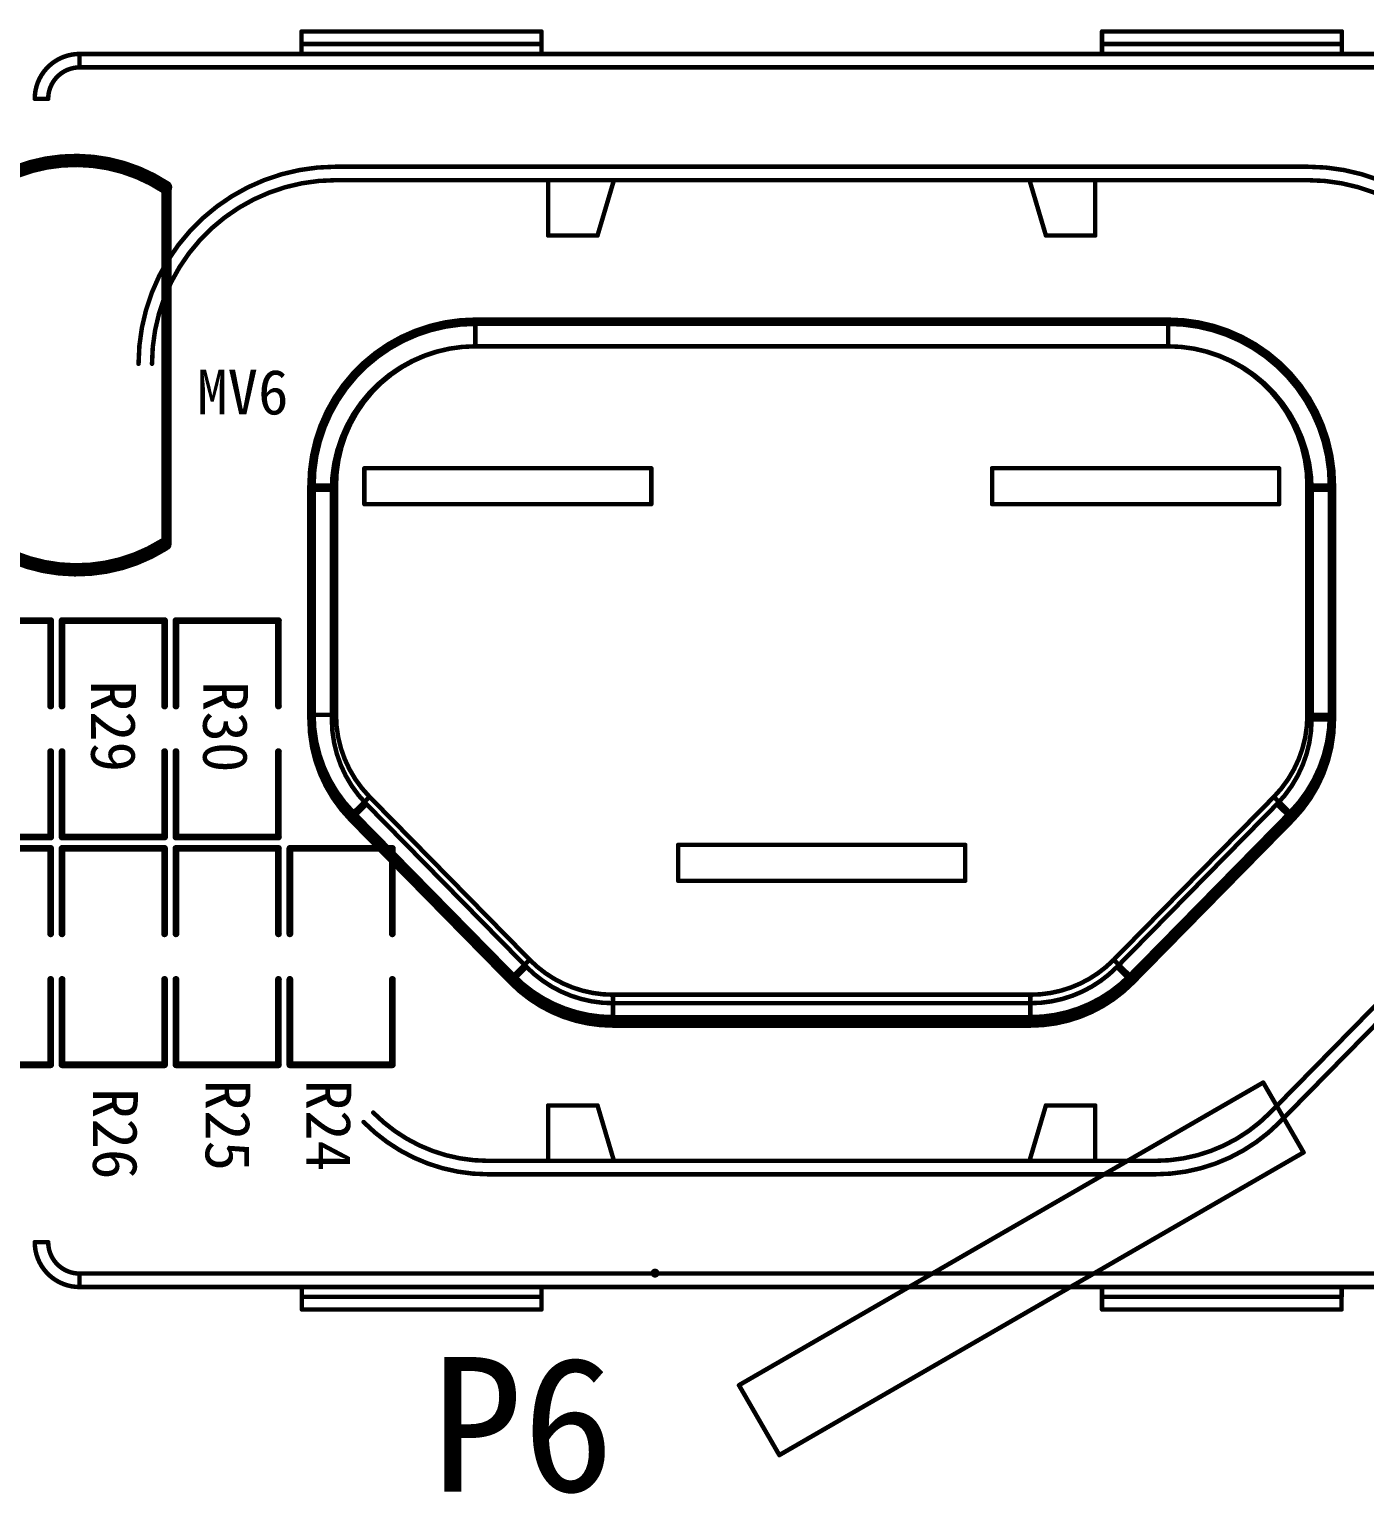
# Model space of a CAD drawing. Extents: x 780 to 1278, y 406 to 602.
# Drawn here: x 927.52 to 957.3, y 532.28 to 564.94 of the extents above; entities that cross this region are included whole.
import ezdxf

# ---------------------------------------------------------------- set-up
doc = ezdxf.new("R2010")
doc.units = 0
doc.header["$MEASUREMENT"] = 0
doc.layers.get('0').update_dxf_attribs({"linetype": 'CONTINUOUS'})
for name, color, linetype in [('BOTTOMOVERLAY', 7, 'CONTINUOUS'), ('KEEPOUTLAYER', 6, 'CONTINUOUS'), ('TOPOVERLAY', 7, 'CONTINUOUS')]:
    doc.layers.add(name, color=color, linetype=linetype)
doc.styles.get("Standard").update_dxf_attribs({"font": ''})
doc.styles.get('Standard').set_extended_font_data('SimSun')

# ---------------------------------------------------------------- blocks, each defined once
blk = doc.blocks.new('MV_95')
at = {"layer": 'TOPOVERLAY', "const_width": 0.3}
for points in [[(-4.009, -1.964, -0.29277), (-3.966, 1.981)], [(4.009, 1.938, -0.29277), (3.966, -2.007)]]:
    blk.add_lwpolyline(points, format="xyb", dxfattribs=at)
at = {"layer": 'TOPOVERLAY'}
for points, const_width in [([(-4.041, 1.981, 1), (-3.891, 1.981, 1)], 0.15), ([(-4.023, 2, 1), (-3.908, 2, 1)], 0.115), ([(3.934, 1.938, 1), (4.084, 1.938, 1)], 0.15), ([(3.952, 2, 1), (4.067, 2, 1)], 0.115), ([(-4.084, -1.964, 1), (-3.934, -1.964, 1)], 0.15), ([(-4.067, -2, 1), (-3.952, -2, 1)], 0.115), ([(3.891, -2.007, 1), (4.041, -2.007, 1)], 0.15), ([(3.908, -2, 1), (4.023, -2, 1)], 0.115)]:
    blk.add_lwpolyline(points, format="xyb", close=True, dxfattribs=dict(at, const_width=const_width))
at = {"layer": 'TOPOVERLAY', "const_width": 0.23}
for points in [[(4.009, 2), (-3.966, 2)], [(3.966, -2), (-4.009, -2)]]:
    blk.add_lwpolyline(points, dxfattribs=at)
blk = doc.blocks.new('0805_121')
at = {"layer": 'TOPOVERLAY', "const_width": 0.15}
for points in [[(-2.413, 1.143), (-2.413, -1.143)], [(-2.413, 1.143), (-0.508, 1.143)], [(0.508, 1.143), (2.413, 1.143)], [(2.413, 1.143), (2.413, -1.143)], [(-2.413, -1.143), (-0.508, -1.143)], [(0.508, -1.143), (2.413, -1.143)]]:
    blk.add_lwpolyline(points, dxfattribs=at)
at = {"layer": 'TOPOVERLAY', "const_width": 0.075}
for points in [[(-2.451, 1.143, 1), (-2.375, 1.143, 1)], [(-2.451, 1.143, 1), (-2.375, 1.143, 1)], [(-0.546, 1.143, 1), (-0.47, 1.143, 1)], [(0.47, 1.143, 1), (0.546, 1.143, 1)], [(2.375, 1.143, 1), (2.451, 1.143, 1)], [(2.375, 1.143, 1), (2.451, 1.143, 1)], [(-2.451, -1.143, 1), (-2.375, -1.143, 1)], [(-2.451, -1.143, 1), (-2.375, -1.143, 1)], [(-0.546, -1.143, 1), (-0.47, -1.143, 1)], [(0.47, -1.143, 1), (0.546, -1.143, 1)], [(2.375, -1.143, 1), (2.451, -1.143, 1)], [(2.375, -1.143, 1), (2.451, -1.143, 1)]]:
    blk.add_lwpolyline(points, format="xyb", close=True, dxfattribs=at)
blk = doc.blocks.new('0805_122')
at = {"layer": 'TOPOVERLAY', "const_width": 0.15}
for points in [[(-2.413, -1.143), (-2.413, 1.143)], [(-0.508, 1.143), (-2.413, 1.143)], [(2.413, 1.143), (0.508, 1.143)], [(2.413, -1.143), (2.413, 1.143)], [(-0.508, -1.143), (-2.413, -1.143)], [(2.413, -1.143), (0.508, -1.143)]]:
    blk.add_lwpolyline(points, dxfattribs=at)
at = {"layer": 'TOPOVERLAY', "const_width": 0.075}
for points in [[(-2.451, 1.143, 1), (-2.375, 1.143, 1)], [(-2.451, 1.143, 1), (-2.375, 1.143, 1)], [(-0.546, 1.143, 1), (-0.47, 1.143, 1)], [(0.47, 1.143, 1), (0.546, 1.143, 1)], [(2.375, 1.143, 1), (2.451, 1.143, 1)], [(2.375, 1.143, 1), (2.451, 1.143, 1)], [(-2.451, -1.143, 1), (-2.375, -1.143, 1)], [(-2.451, -1.143, 1), (-2.375, -1.143, 1)], [(-0.546, -1.143, 1), (-0.47, -1.143, 1)], [(0.47, -1.143, 1), (0.546, -1.143, 1)], [(2.375, -1.143, 1), (2.451, -1.143, 1)], [(2.375, -1.143, 1), (2.451, -1.143, 1)]]:
    blk.add_lwpolyline(points, format="xyb", close=True, dxfattribs=at)
blk = doc.blocks.new('0805_123')
at = {"layer": 'TOPOVERLAY', "const_width": 0.15}
for points in [[(-2.413, -1.143), (-2.413, 1.143)], [(-0.508, 1.143), (-2.413, 1.143)], [(2.413, 1.143), (0.508, 1.143)], [(2.413, -1.143), (2.413, 1.143)], [(-0.508, -1.143), (-2.413, -1.143)], [(2.413, -1.143), (0.508, -1.143)]]:
    blk.add_lwpolyline(points, dxfattribs=at)
at = {"layer": 'TOPOVERLAY', "const_width": 0.075}
for points in [[(-2.451, 1.143, 1), (-2.375, 1.143, 1)], [(-2.451, 1.143, 1), (-2.375, 1.143, 1)], [(-0.546, 1.143, 1), (-0.47, 1.143, 1)], [(0.47, 1.143, 1), (0.546, 1.143, 1)], [(2.375, 1.143, 1), (2.451, 1.143, 1)], [(2.375, 1.143, 1), (2.451, 1.143, 1)], [(-2.451, -1.143, 1), (-2.375, -1.143, 1)], [(-2.451, -1.143, 1), (-2.375, -1.143, 1)], [(-0.546, -1.143, 1), (-0.47, -1.143, 1)], [(0.47, -1.143, 1), (0.546, -1.143, 1)], [(2.375, -1.143, 1), (2.451, -1.143, 1)], [(2.375, -1.143, 1), (2.451, -1.143, 1)]]:
    blk.add_lwpolyline(points, format="xyb", close=True, dxfattribs=at)
blk = doc.blocks.new('0805_124')
at = {"layer": 'TOPOVERLAY', "const_width": 0.15}
for points in [[(-2.413, 1.143), (-2.413, -1.143)], [(-2.413, 1.143), (-0.508, 1.143)], [(0.508, 1.143), (2.413, 1.143)], [(2.413, 1.143), (2.413, -1.143)], [(-2.413, -1.143), (-0.508, -1.143)], [(0.508, -1.143), (2.413, -1.143)]]:
    blk.add_lwpolyline(points, dxfattribs=at)
at = {"layer": 'TOPOVERLAY', "const_width": 0.075}
for points in [[(-2.451, 1.143, 1), (-2.375, 1.143, 1)], [(-2.451, 1.143, 1), (-2.375, 1.143, 1)], [(-0.546, 1.143, 1), (-0.47, 1.143, 1)], [(0.47, 1.143, 1), (0.546, 1.143, 1)], [(2.375, 1.143, 1), (2.451, 1.143, 1)], [(2.375, 1.143, 1), (2.451, 1.143, 1)], [(-2.451, -1.143, 1), (-2.375, -1.143, 1)], [(-2.451, -1.143, 1), (-2.375, -1.143, 1)], [(-0.546, -1.143, 1), (-0.47, -1.143, 1)], [(0.47, -1.143, 1), (0.546, -1.143, 1)], [(2.375, -1.143, 1), (2.451, -1.143, 1)], [(2.375, -1.143, 1), (2.451, -1.143, 1)]]:
    blk.add_lwpolyline(points, format="xyb", close=True, dxfattribs=at)
blk = doc.blocks.new('0805_125')
at = {"layer": 'TOPOVERLAY', "const_width": 0.15}
for points in [[(-2.413, 1.143), (-2.413, -1.143)], [(-2.413, 1.143), (-0.508, 1.143)], [(0.508, 1.143), (2.413, 1.143)], [(2.413, 1.143), (2.413, -1.143)], [(-2.413, -1.143), (-0.508, -1.143)], [(0.508, -1.143), (2.413, -1.143)]]:
    blk.add_lwpolyline(points, dxfattribs=at)
at = {"layer": 'TOPOVERLAY', "const_width": 0.075}
for points in [[(-2.451, 1.143, 1), (-2.375, 1.143, 1)], [(-2.451, 1.143, 1), (-2.375, 1.143, 1)], [(-0.546, 1.143, 1), (-0.47, 1.143, 1)], [(0.47, 1.143, 1), (0.546, 1.143, 1)], [(2.375, 1.143, 1), (2.451, 1.143, 1)], [(2.375, 1.143, 1), (2.451, 1.143, 1)], [(-2.451, -1.143, 1), (-2.375, -1.143, 1)], [(-2.451, -1.143, 1), (-2.375, -1.143, 1)], [(-0.546, -1.143, 1), (-0.47, -1.143, 1)], [(0.47, -1.143, 1), (0.546, -1.143, 1)], [(2.375, -1.143, 1), (2.451, -1.143, 1)], [(2.375, -1.143, 1), (2.451, -1.143, 1)]]:
    blk.add_lwpolyline(points, format="xyb", close=True, dxfattribs=at)
blk = doc.blocks.new('0805_126')
at = {"layer": 'TOPOVERLAY', "const_width": 0.15}
for points in [[(-2.413, 1.143), (-2.413, -1.143)], [(-2.413, 1.143), (-0.508, 1.143)], [(0.508, 1.143), (2.413, 1.143)], [(2.413, 1.143), (2.413, -1.143)], [(-2.413, -1.143), (-0.508, -1.143)], [(0.508, -1.143), (2.413, -1.143)]]:
    blk.add_lwpolyline(points, dxfattribs=at)
at = {"layer": 'TOPOVERLAY', "const_width": 0.075}
for points in [[(-2.451, 1.143, 1), (-2.375, 1.143, 1)], [(-2.451, 1.143, 1), (-2.375, 1.143, 1)], [(-0.546, 1.143, 1), (-0.47, 1.143, 1)], [(0.47, 1.143, 1), (0.546, 1.143, 1)], [(2.375, 1.143, 1), (2.451, 1.143, 1)], [(2.375, 1.143, 1), (2.451, 1.143, 1)], [(-2.451, -1.143, 1), (-2.375, -1.143, 1)], [(-2.451, -1.143, 1), (-2.375, -1.143, 1)], [(-0.546, -1.143, 1), (-0.47, -1.143, 1)], [(0.47, -1.143, 1), (0.546, -1.143, 1)], [(2.375, -1.143, 1), (2.451, -1.143, 1)], [(2.375, -1.143, 1), (2.451, -1.143, 1)]]:
    blk.add_lwpolyline(points, format="xyb", close=True, dxfattribs=at)
blk = doc.blocks.new('0805_127')
at = {"layer": 'TOPOVERLAY', "const_width": 0.15}
for points in [[(-2.413, -1.143), (-2.413, 1.143)], [(-0.508, 1.143), (-2.413, 1.143)], [(2.413, 1.143), (0.508, 1.143)], [(2.413, -1.143), (2.413, 1.143)], [(-0.508, -1.143), (-2.413, -1.143)], [(2.413, -1.143), (0.508, -1.143)]]:
    blk.add_lwpolyline(points, dxfattribs=at)
at = {"layer": 'TOPOVERLAY', "const_width": 0.075}
for points in [[(-2.451, 1.143, 1), (-2.375, 1.143, 1)], [(-2.451, 1.143, 1), (-2.375, 1.143, 1)], [(-0.546, 1.143, 1), (-0.47, 1.143, 1)], [(0.47, 1.143, 1), (0.546, 1.143, 1)], [(2.375, 1.143, 1), (2.451, 1.143, 1)], [(2.375, 1.143, 1), (2.451, 1.143, 1)], [(-2.451, -1.143, 1), (-2.375, -1.143, 1)], [(-2.451, -1.143, 1), (-2.375, -1.143, 1)], [(-0.546, -1.143, 1), (-0.47, -1.143, 1)], [(0.47, -1.143, 1), (0.546, -1.143, 1)], [(2.375, -1.143, 1), (2.451, -1.143, 1)], [(2.375, -1.143, 1), (2.451, -1.143, 1)]]:
    blk.add_lwpolyline(points, format="xyb", close=True, dxfattribs=at)

msp = doc.modelspace()

# ---------------------------------------------------------------- linework, layer by layer
at = {"layer": 'BOTTOMOVERLAY', "const_width": 0.1}
msp.add_lwpolyline([(941.45, 537.245, 1), (941.5, 537.158, 1)], format="xyb", close=True, dxfattribs=at)
msp.add_lwpolyline([(941.45, 537.245, 1), (941.5, 537.158, 1)], format="xyb", close=True, dxfattribs=at)
at = {"layer": 'KEEPOUTLAYER', "const_width": 0.1}
for points in [[(943.346, 534.702), (955.037, 541.452)], [(955.037, 541.452), (955.937, 539.893)], [(944.246, 533.143), (955.937, 539.893)], [(943.346, 534.702), (944.246, 533.143)]]:
    msp.add_lwpolyline(points, dxfattribs=at)
at = {"layer": 'KEEPOUTLAYER', "const_width": 0.05}
for points in [[(955.025, 541.473, 1), (955.05, 541.43, 1)], [(955.025, 541.473, 1), (955.05, 541.43, 1)], [(955.925, 539.915, 1), (955.95, 539.871, 1)], [(955.925, 539.915, 1), (955.95, 539.871, 1)], [(943.333, 534.723, 1), (943.358, 534.68, 1)], [(943.333, 534.723, 1), (943.358, 534.68, 1)], [(944.233, 533.165, 1), (944.258, 533.121, 1)], [(944.233, 533.165, 1), (944.258, 533.121, 1)]]:
    msp.add_lwpolyline(points, format="xyb", close=True, dxfattribs=at)
at = {"layer": 'TOPOVERLAY', "const_width": 0.1}
for points in [[(933.591, 564.391), (933.591, 564.891)], [(933.591, 564.891), (938.941, 564.891)], [(938.941, 564.391), (938.941, 564.891)], [(951.441, 564.391), (951.441, 564.891)], [(951.441, 564.891), (956.791, 564.891)], [(956.791, 564.391), (956.791, 564.891)], [(928.641, 564.091), (928.641, 564.391)], [(928.641, 564.391), (961.741, 564.391)], [(933.591, 564.611), (938.941, 564.611)], [(951.441, 564.611), (956.791, 564.611)], [(928.641, 564.091), (961.741, 564.091)], [(927.641, 563.391), (927.941, 563.391)], [(934.351, 561.876), (956.031, 561.876)], [(934.351, 561.576), (956.031, 561.576)], [(939.091, 560.341), (939.091, 561.562)], [(940.191, 560.341), (940.553, 561.562)], [(949.829, 561.562), (950.191, 560.341)], [(951.291, 560.341), (951.291, 561.562)], [(939.091, 560.341), (940.191, 560.341)], [(950.191, 560.341), (951.291, 560.341)], [(937.466, 557.871), (937.466, 558.466)], [(937.466, 558.466), (952.916, 558.466)], [(952.916, 557.871), (952.916, 558.466)], [(937.466, 558.371), (952.916, 558.371)], [(937.466, 557.871), (937.466, 558.371)], [(937.466, 558.371), (952.916, 558.371)], [(952.916, 557.871), (952.916, 558.371)], [(937.466, 557.871), (952.916, 557.871)], [(937.466, 557.871), (952.916, 557.871)], [(934.991, 554.351), (934.991, 555.151)], [(934.991, 555.151), (941.391, 555.151)], [(941.391, 554.351), (941.391, 555.151)], [(948.991, 554.351), (948.991, 555.151)], [(948.991, 555.151), (955.391, 555.151)], [(955.391, 554.351), (955.391, 555.151)], [(933.766, 549.65), (933.766, 554.766)], [(933.766, 554.766), (934.36, 554.766)], [(933.766, 549.551), (933.766, 554.671)], [(933.766, 554.671), (934.266, 554.671)], [(933.86, 549.65), (933.86, 554.766)], [(934.266, 549.551), (934.266, 554.671)], [(934.36, 549.65), (934.36, 554.766)], [(956.022, 549.65), (956.022, 554.766)], [(956.022, 554.766), (956.616, 554.766)], [(956.116, 549.551), (956.116, 554.671)], [(956.116, 554.671), (956.616, 554.671)], [(956.522, 549.65), (956.522, 554.766)], [(956.616, 549.65), (956.616, 554.766)], [(956.616, 549.551), (956.616, 554.671)], [(934.991, 554.351), (941.391, 554.351)], [(948.991, 554.351), (955.391, 554.351)], [(933.766, 549.65), (934.36, 549.65)], [(956.022, 549.65), (956.616, 549.65)], [(956.116, 549.551), (956.616, 549.551)], [(934.684, 547.407), (935.108, 547.823)], [(934.684, 547.309), (935.04, 547.659)], [(935.04, 547.659), (938.608, 544.029)], [(935.108, 547.823), (938.679, 544.189)], [(951.703, 544.189), (955.275, 547.823)], [(951.775, 544.029), (955.342, 547.659)], [(955.275, 547.823), (955.699, 547.407)], [(955.342, 547.659), (955.699, 547.309)], [(934.684, 547.407), (938.255, 543.773)], [(934.751, 547.473), (938.322, 543.839)], [(952.06, 543.839), (955.631, 547.473)], [(952.127, 543.773), (955.699, 547.407)], [(934.684, 547.309), (938.251, 543.679)], [(952.131, 543.679), (955.699, 547.309)], [(941.991, 545.951), (941.991, 546.751)], [(941.991, 546.751), (948.391, 546.751)], [(948.391, 545.951), (948.391, 546.751)], [(941.991, 545.951), (948.391, 545.951)], [(955.192, 540.781), (959.095, 544.753)], [(955.406, 540.57), (959.309, 544.542)], [(938.255, 543.773), (938.679, 544.189)], [(951.703, 544.189), (952.127, 543.773)], [(938.251, 543.679), (938.608, 544.029)], [(951.775, 544.029), (952.131, 543.679)], [(940.537, 542.816), (940.537, 543.41)], [(940.537, 543.41), (949.845, 543.41)], [(949.845, 542.816), (949.845, 543.41)], [(940.533, 542.721), (940.533, 543.221)], [(940.533, 543.221), (949.849, 543.221)], [(949.849, 542.721), (949.849, 543.221)], [(940.537, 542.91), (949.845, 542.91)], [(940.537, 542.816), (949.845, 542.816)], [(940.533, 542.721), (949.849, 542.721)], [(939.091, 539.72), (939.091, 540.941)], [(939.091, 540.941), (940.191, 540.941)], [(940.191, 540.941), (940.553, 539.72)], [(949.829, 539.72), (950.191, 540.941)], [(950.191, 540.941), (951.291, 540.941)], [(951.291, 539.72), (951.291, 540.941)], [(937.754, 539.705), (952.628, 539.705)], [(937.754, 539.405), (952.628, 539.405)], [(927.641, 537.891), (927.941, 537.891)], [(928.641, 537.191), (961.741, 537.191)], [(928.641, 536.891), (928.641, 537.191)], [(928.641, 536.891), (961.741, 536.891)], [(933.597, 536.671), (933.597, 536.891)], [(938.941, 536.391), (938.941, 536.891)], [(951.441, 536.391), (951.441, 536.891)], [(956.785, 536.671), (956.785, 536.891)], [(933.597, 536.671), (938.941, 536.671)], [(933.598, 536.391), (933.598, 536.671)], [(951.441, 536.671), (956.785, 536.671)], [(956.784, 536.391), (956.784, 536.671)], [(933.598, 536.391), (938.941, 536.391)], [(951.441, 536.391), (956.784, 536.391)]]:
    msp.add_lwpolyline(points, dxfattribs=at)
at = {"layer": 'TOPOVERLAY', "const_width": 0.05}
for points in [[(933.566, 564.891, 1), (933.616, 564.891, 1)], [(933.566, 564.891, 1), (933.616, 564.891, 1)], [(938.916, 564.891, 1), (938.966, 564.891, 1)], [(938.916, 564.891, 1), (938.966, 564.891, 1)], [(951.416, 564.891, 1), (951.466, 564.891, 1)], [(951.416, 564.891, 1), (951.466, 564.891, 1)], [(956.766, 564.891, 1), (956.816, 564.891, 1)], [(956.766, 564.891, 1), (956.816, 564.891, 1)], [(928.616, 564.391, 1), (928.666, 564.391, 1)], [(928.616, 564.391, 1), (928.666, 564.391, 1)], [(928.616, 564.391, 1), (928.666, 564.391, 1)], [(933.566, 564.611, 1), (933.616, 564.611, 1)], [(933.566, 564.391, 1), (933.616, 564.391, 1)], [(938.916, 564.611, 1), (938.966, 564.611, 1)], [(938.916, 564.391, 1), (938.966, 564.391, 1)], [(951.416, 564.611, 1), (951.466, 564.611, 1)], [(951.416, 564.391, 1), (951.466, 564.391, 1)], [(956.766, 564.611, 1), (956.816, 564.611, 1)], [(956.766, 564.391, 1), (956.816, 564.391, 1)], [(928.616, 564.091, 1), (928.666, 564.091, 1)], [(928.616, 564.091, 1), (928.666, 564.091, 1)], [(928.616, 564.091, 1), (928.666, 564.091, 1)], [(927.616, 563.391, 1), (927.666, 563.391, 1)], [(927.616, 563.391, 1), (927.666, 563.391, 1)], [(927.616, 563.391, 1), (927.666, 563.391, 1)], [(927.916, 563.391, 1), (927.966, 563.391, 1)], [(927.916, 563.391, 1), (927.966, 563.391, 1)], [(927.916, 563.391, 1), (927.966, 563.391, 1)], [(934.326, 561.876, 1), (934.376, 561.876, 1)], [(934.326, 561.876, 1), (934.376, 561.876, 1)], [(956.006, 561.876, 1), (956.056, 561.876, 1)], [(956.006, 561.876, 1), (956.056, 561.876, 1)], [(934.326, 561.576, 1), (934.376, 561.576, 1)], [(934.326, 561.576, 1), (934.376, 561.576, 1)], [(939.066, 561.562, 1), (939.116, 561.562, 1)], [(940.528, 561.562, 1), (940.578, 561.562, 1)], [(949.804, 561.562, 1), (949.854, 561.562, 1)], [(951.266, 561.562, 1), (951.316, 561.562, 1)], [(956.006, 561.576, 1), (956.056, 561.576, 1)], [(956.006, 561.576, 1), (956.056, 561.576, 1)], [(939.066, 560.341, 1), (939.116, 560.341, 1)], [(939.066, 560.341, 1), (939.116, 560.341, 1)], [(940.166, 560.341, 1), (940.216, 560.341, 1)], [(940.166, 560.341, 1), (940.216, 560.341, 1)], [(950.166, 560.341, 1), (950.216, 560.341, 1)], [(950.166, 560.341, 1), (950.216, 560.341, 1)], [(951.266, 560.341, 1), (951.316, 560.341, 1)], [(951.266, 560.341, 1), (951.316, 560.341, 1)], [(937.441, 558.466, 1), (937.491, 558.466, 1)], [(937.441, 558.466, 1), (937.491, 558.466, 1)], [(937.441, 558.466, 1), (937.491, 558.466, 1)], [(952.891, 558.466, 1), (952.941, 558.466, 1)], [(952.891, 558.466, 1), (952.941, 558.466, 1)], [(952.891, 558.466, 1), (952.941, 558.466, 1)], [(937.441, 558.371, 1), (937.491, 558.371, 1)], [(937.441, 558.371, 1), (937.491, 558.371, 1)], [(937.441, 558.371, 1), (937.491, 558.371, 1)], [(937.441, 558.371, 1), (937.491, 558.371, 1)], [(937.441, 558.371, 1), (937.491, 558.371, 1)], [(952.891, 558.371, 1), (952.941, 558.371, 1)], [(952.891, 558.371, 1), (952.941, 558.371, 1)], [(952.891, 558.371, 1), (952.941, 558.371, 1)], [(952.891, 558.371, 1), (952.941, 558.371, 1)], [(952.891, 558.371, 1), (952.941, 558.371, 1)], [(937.441, 557.871, 1), (937.491, 557.871, 1)], [(937.441, 557.871, 1), (937.491, 557.871, 1)], [(937.441, 557.871, 1), (937.491, 557.871, 1)], [(937.441, 557.871, 1), (937.491, 557.871, 1)], [(937.441, 557.871, 1), (937.491, 557.871, 1)], [(937.441, 557.871, 1), (937.491, 557.871, 1)], [(952.891, 557.871, 1), (952.941, 557.871, 1)], [(952.891, 557.871, 1), (952.941, 557.871, 1)], [(952.891, 557.871, 1), (952.941, 557.871, 1)], [(952.891, 557.871, 1), (952.941, 557.871, 1)], [(952.891, 557.871, 1), (952.941, 557.871, 1)], [(952.891, 557.871, 1), (952.941, 557.871, 1)], [(929.931, 557.481, 1), (929.981, 557.481, 1)], [(929.931, 557.481, 1), (929.981, 557.481, 1)], [(930.231, 557.481, 1), (930.281, 557.481, 1)], [(930.231, 557.481, 1), (930.281, 557.481, 1)], [(934.966, 555.151, 1), (935.016, 555.151, 1)], [(934.966, 555.151, 1), (935.016, 555.151, 1)], [(941.366, 555.151, 1), (941.416, 555.151, 1)], [(941.366, 555.151, 1), (941.416, 555.151, 1)], [(948.966, 555.151, 1), (949.016, 555.151, 1)], [(948.966, 555.151, 1), (949.016, 555.151, 1)], [(955.366, 555.151, 1), (955.416, 555.151, 1)], [(955.366, 555.151, 1), (955.416, 555.151, 1)], [(933.741, 554.766, 1), (933.791, 554.766, 1)], [(933.741, 554.766, 1), (933.791, 554.766, 1)], [(933.741, 554.766, 1), (933.791, 554.766, 1)], [(933.741, 554.671, 1), (933.791, 554.671, 1)], [(933.741, 554.671, 1), (933.791, 554.671, 1)], [(933.741, 554.671, 1), (933.791, 554.671, 1)], [(933.835, 554.766, 1), (933.885, 554.766, 1)], [(933.835, 554.766, 1), (933.885, 554.766, 1)], [(934.241, 554.671, 1), (934.291, 554.671, 1)], [(934.241, 554.671, 1), (934.291, 554.671, 1)], [(934.241, 554.671, 1), (934.291, 554.671, 1)], [(934.335, 554.766, 1), (934.385, 554.766, 1)], [(934.335, 554.766, 1), (934.385, 554.766, 1)], [(934.335, 554.766, 1), (934.385, 554.766, 1)], [(955.997, 554.766, 1), (956.047, 554.766, 1)], [(955.997, 554.766, 1), (956.047, 554.766, 1)], [(955.997, 554.766, 1), (956.047, 554.766, 1)], [(956.091, 554.671, 1), (956.141, 554.671, 1)], [(956.091, 554.671, 1), (956.141, 554.671, 1)], [(956.091, 554.671, 1), (956.141, 554.671, 1)], [(956.497, 554.766, 1), (956.547, 554.766, 1)], [(956.497, 554.766, 1), (956.547, 554.766, 1)], [(956.591, 554.766, 1), (956.641, 554.766, 1)], [(956.591, 554.766, 1), (956.641, 554.766, 1)], [(956.591, 554.766, 1), (956.641, 554.766, 1)], [(956.591, 554.671, 1), (956.641, 554.671, 1)], [(956.591, 554.671, 1), (956.641, 554.671, 1)], [(956.591, 554.671, 1), (956.641, 554.671, 1)], [(934.966, 554.351, 1), (935.016, 554.351, 1)], [(934.966, 554.351, 1), (935.016, 554.351, 1)], [(941.366, 554.351, 1), (941.416, 554.351, 1)], [(941.366, 554.351, 1), (941.416, 554.351, 1)], [(948.966, 554.351, 1), (949.016, 554.351, 1)], [(948.966, 554.351, 1), (949.016, 554.351, 1)], [(955.366, 554.351, 1), (955.416, 554.351, 1)], [(955.366, 554.351, 1), (955.416, 554.351, 1)], [(933.741, 549.65, 1), (933.791, 549.65, 1)], [(933.741, 549.65, 1), (933.791, 549.65, 1)], [(933.741, 549.65, 1), (933.791, 549.65, 1)], [(933.835, 549.65, 1), (933.885, 549.65, 1)], [(933.835, 549.65, 1), (933.885, 549.65, 1)], [(934.335, 549.65, 1), (934.385, 549.65, 1)], [(934.335, 549.65, 1), (934.385, 549.65, 1)], [(934.335, 549.65, 1), (934.385, 549.65, 1)], [(955.997, 549.65, 1), (956.047, 549.65, 1)], [(955.997, 549.65, 1), (956.047, 549.65, 1)], [(955.997, 549.65, 1), (956.047, 549.65, 1)], [(956.497, 549.65, 1), (956.547, 549.65, 1)], [(956.497, 549.65, 1), (956.547, 549.65, 1)], [(956.591, 549.65, 1), (956.641, 549.65, 1)], [(956.591, 549.65, 1), (956.641, 549.65, 1)], [(956.591, 549.65, 1), (956.641, 549.65, 1)], [(933.741, 549.551, 1), (933.791, 549.551, 1)], [(933.741, 549.551, 1), (933.791, 549.551, 1)], [(934.241, 549.551, 1), (934.291, 549.551, 1)], [(934.241, 549.551, 1), (934.291, 549.551, 1)], [(956.091, 549.551, 1), (956.141, 549.551, 1)], [(956.091, 549.551, 1), (956.141, 549.551, 1)], [(956.091, 549.551, 1), (956.141, 549.551, 1)], [(956.591, 549.551, 1), (956.641, 549.551, 1)], [(956.591, 549.551, 1), (956.641, 549.551, 1)], [(956.591, 549.551, 1), (956.641, 549.551, 1)], [(935.015, 547.659, 1), (935.065, 547.659, 1)], [(935.015, 547.659, 1), (935.065, 547.659, 1)], [(935.015, 547.659, 1), (935.065, 547.659, 1)], [(935.083, 547.823, 1), (935.133, 547.823, 1)], [(935.083, 547.823, 1), (935.133, 547.823, 1)], [(935.083, 547.823, 1), (935.133, 547.823, 1)], [(955.25, 547.823, 1), (955.3, 547.823, 1)], [(955.25, 547.823, 1), (955.3, 547.823, 1)], [(955.25, 547.823, 1), (955.3, 547.823, 1)], [(955.317, 547.659, 1), (955.367, 547.659, 1)], [(955.317, 547.659, 1), (955.367, 547.659, 1)], [(955.317, 547.659, 1), (955.367, 547.659, 1)], [(934.659, 547.407, 1), (934.709, 547.407, 1)], [(934.659, 547.407, 1), (934.709, 547.407, 1)], [(934.659, 547.407, 1), (934.709, 547.407, 1)], [(934.726, 547.473, 1), (934.776, 547.473, 1)], [(934.726, 547.473, 1), (934.776, 547.473, 1)], [(955.606, 547.473, 1), (955.656, 547.473, 1)], [(955.606, 547.473, 1), (955.656, 547.473, 1)], [(955.674, 547.407, 1), (955.724, 547.407, 1)], [(955.674, 547.407, 1), (955.724, 547.407, 1)], [(955.674, 547.407, 1), (955.724, 547.407, 1)], [(934.659, 547.309, 1), (934.709, 547.309, 1)], [(934.659, 547.309, 1), (934.709, 547.309, 1)], [(934.659, 547.309, 1), (934.709, 547.309, 1)], [(955.674, 547.309, 1), (955.724, 547.309, 1)], [(955.674, 547.309, 1), (955.724, 547.309, 1)], [(955.674, 547.309, 1), (955.724, 547.309, 1)], [(941.966, 546.751, 1), (942.016, 546.751, 1)], [(941.966, 546.751, 1), (942.016, 546.751, 1)], [(948.366, 546.751, 1), (948.416, 546.751, 1)], [(948.366, 546.751, 1), (948.416, 546.751, 1)], [(941.966, 545.951, 1), (942.016, 545.951, 1)], [(941.966, 545.951, 1), (942.016, 545.951, 1)], [(948.366, 545.951, 1), (948.416, 545.951, 1)], [(948.366, 545.951, 1), (948.416, 545.951, 1)], [(938.654, 544.189, 1), (938.704, 544.189, 1)], [(938.654, 544.189, 1), (938.704, 544.189, 1)], [(938.654, 544.189, 1), (938.704, 544.189, 1)], [(951.678, 544.189, 1), (951.728, 544.189, 1)], [(951.678, 544.189, 1), (951.728, 544.189, 1)], [(951.678, 544.189, 1), (951.728, 544.189, 1)], [(938.23, 543.773, 1), (938.28, 543.773, 1)], [(938.23, 543.773, 1), (938.28, 543.773, 1)], [(938.23, 543.773, 1), (938.28, 543.773, 1)], [(938.297, 543.839, 1), (938.347, 543.839, 1)], [(938.297, 543.839, 1), (938.347, 543.839, 1)], [(938.583, 544.029, 1), (938.633, 544.029, 1)], [(938.583, 544.029, 1), (938.633, 544.029, 1)], [(938.583, 544.029, 1), (938.633, 544.029, 1)], [(951.75, 544.029, 1), (951.8, 544.029, 1)], [(951.75, 544.029, 1), (951.8, 544.029, 1)], [(951.75, 544.029, 1), (951.8, 544.029, 1)], [(952.035, 543.839, 1), (952.085, 543.839, 1)], [(952.035, 543.839, 1), (952.085, 543.839, 1)], [(952.102, 543.773, 1), (952.152, 543.773, 1)], [(952.102, 543.773, 1), (952.152, 543.773, 1)], [(952.102, 543.773, 1), (952.152, 543.773, 1)], [(938.226, 543.679, 1), (938.276, 543.679, 1)], [(938.226, 543.679, 1), (938.276, 543.679, 1)], [(938.226, 543.679, 1), (938.276, 543.679, 1)], [(940.512, 543.41, 1), (940.562, 543.41, 1)], [(940.512, 543.41, 1), (940.562, 543.41, 1)], [(940.512, 543.41, 1), (940.562, 543.41, 1)], [(949.82, 543.41, 1), (949.87, 543.41, 1)], [(949.82, 543.41, 1), (949.87, 543.41, 1)], [(949.82, 543.41, 1), (949.87, 543.41, 1)], [(952.106, 543.679, 1), (952.156, 543.679, 1)], [(952.106, 543.679, 1), (952.156, 543.679, 1)], [(952.106, 543.679, 1), (952.156, 543.679, 1)], [(940.508, 543.221, 1), (940.558, 543.221, 1)], [(940.508, 543.221, 1), (940.558, 543.221, 1)], [(940.508, 543.221, 1), (940.558, 543.221, 1)], [(949.824, 543.221, 1), (949.874, 543.221, 1)], [(949.824, 543.221, 1), (949.874, 543.221, 1)], [(949.824, 543.221, 1), (949.874, 543.221, 1)], [(940.512, 542.91, 1), (940.562, 542.91, 1)], [(940.512, 542.91, 1), (940.562, 542.91, 1)], [(940.512, 542.816, 1), (940.562, 542.816, 1)], [(940.512, 542.816, 1), (940.562, 542.816, 1)], [(940.512, 542.816, 1), (940.562, 542.816, 1)], [(949.82, 542.91, 1), (949.87, 542.91, 1)], [(949.82, 542.91, 1), (949.87, 542.91, 1)], [(949.82, 542.816, 1), (949.87, 542.816, 1)], [(949.82, 542.816, 1), (949.87, 542.816, 1)], [(949.82, 542.816, 1), (949.87, 542.816, 1)], [(940.508, 542.721, 1), (940.558, 542.721, 1)], [(940.508, 542.721, 1), (940.558, 542.721, 1)], [(940.508, 542.721, 1), (940.558, 542.721, 1)], [(949.824, 542.721, 1), (949.874, 542.721, 1)], [(949.824, 542.721, 1), (949.874, 542.721, 1)], [(949.824, 542.721, 1), (949.874, 542.721, 1)], [(939.066, 540.941, 1), (939.116, 540.941, 1)], [(939.066, 540.941, 1), (939.116, 540.941, 1)], [(940.166, 540.941, 1), (940.216, 540.941, 1)], [(940.166, 540.941, 1), (940.216, 540.941, 1)], [(950.166, 540.941, 1), (950.216, 540.941, 1)], [(950.166, 540.941, 1), (950.216, 540.941, 1)], [(951.266, 540.941, 1), (951.316, 540.941, 1)], [(951.266, 540.941, 1), (951.316, 540.941, 1)], [(934.951, 540.57, 1), (935.001, 540.57, 1)], [(934.951, 540.57, 1), (935.001, 540.57, 1)], [(935.165, 540.781, 1), (935.215, 540.781, 1)], [(935.165, 540.781, 1), (935.215, 540.781, 1)], [(955.167, 540.781, 1), (955.217, 540.781, 1)], [(955.167, 540.781, 1), (955.217, 540.781, 1)], [(955.381, 540.57, 1), (955.431, 540.57, 1)], [(955.381, 540.57, 1), (955.431, 540.57, 1)], [(937.729, 539.705, 1), (937.779, 539.705, 1)], [(937.729, 539.705, 1), (937.779, 539.705, 1)], [(939.066, 539.72, 1), (939.116, 539.72, 1)], [(940.528, 539.72, 1), (940.578, 539.72, 1)], [(949.804, 539.72, 1), (949.854, 539.72, 1)], [(951.266, 539.72, 1), (951.316, 539.72, 1)], [(952.603, 539.705, 1), (952.653, 539.705, 1)], [(952.603, 539.705, 1), (952.653, 539.705, 1)], [(937.729, 539.405, 1), (937.779, 539.405, 1)], [(937.729, 539.405, 1), (937.779, 539.405, 1)], [(952.603, 539.405, 1), (952.653, 539.405, 1)], [(952.603, 539.405, 1), (952.653, 539.405, 1)], [(927.616, 537.891, 1), (927.666, 537.891, 1)], [(927.616, 537.891, 1), (927.666, 537.891, 1)], [(927.616, 537.891, 1), (927.666, 537.891, 1)], [(927.916, 537.891, 1), (927.966, 537.891, 1)], [(927.916, 537.891, 1), (927.966, 537.891, 1)], [(927.916, 537.891, 1), (927.966, 537.891, 1)], [(928.616, 537.191, 1), (928.666, 537.191, 1)], [(928.616, 537.191, 1), (928.666, 537.191, 1)], [(928.616, 537.191, 1), (928.666, 537.191, 1)], [(928.616, 536.891, 1), (928.666, 536.891, 1)], [(928.616, 536.891, 1), (928.666, 536.891, 1)], [(928.616, 536.891, 1), (928.666, 536.891, 1)], [(933.572, 536.891, 1), (933.622, 536.891, 1)], [(938.916, 536.891, 1), (938.966, 536.891, 1)], [(951.416, 536.891, 1), (951.466, 536.891, 1)], [(956.76, 536.891, 1), (956.81, 536.891, 1)], [(933.572, 536.671, 1), (933.622, 536.671, 1)], [(933.572, 536.671, 1), (933.622, 536.671, 1)], [(933.573, 536.671, 1), (933.623, 536.671, 1)], [(938.916, 536.671, 1), (938.966, 536.671, 1)], [(951.416, 536.671, 1), (951.466, 536.671, 1)], [(956.759, 536.671, 1), (956.809, 536.671, 1)], [(956.76, 536.671, 1), (956.81, 536.671, 1)], [(956.76, 536.671, 1), (956.81, 536.671, 1)], [(933.573, 536.391, 1), (933.623, 536.391, 1)], [(933.573, 536.391, 1), (933.623, 536.391, 1)], [(938.916, 536.391, 1), (938.966, 536.391, 1)], [(938.916, 536.391, 1), (938.966, 536.391, 1)], [(951.416, 536.391, 1), (951.466, 536.391, 1)], [(951.416, 536.391, 1), (951.466, 536.391, 1)], [(956.759, 536.391, 1), (956.809, 536.391, 1)], [(956.759, 536.391, 1), (956.809, 536.391, 1)]]:
    msp.add_lwpolyline(points, format="xyb", close=True, dxfattribs=at)
at = {"layer": 'TOPOVERLAY', "const_width": 0.1}
for points in [[(927.641, 563.391, -0.414214), (928.641, 564.391)], [(927.941, 563.391, -0.414214), (928.641, 564.091)], [(929.956, 557.481, -0.414214), (934.351, 561.876)], [(956.031, 561.876, -0.414214), (960.426, 557.481)], [(930.256, 557.481, -0.414214), (934.351, 561.576)], [(956.031, 561.576, -0.414214), (960.126, 557.481)], [(933.766, 554.766, -0.414214), (937.466, 558.466)], [(952.916, 558.466, -0.414214), (956.616, 554.766)], [(933.766, 554.671, -0.414214), (937.466, 558.371)], [(933.86, 554.766, -0.414214), (937.466, 558.371)], [(952.916, 558.371, -0.414214), (956.522, 554.766)], [(952.916, 558.371, -0.414214), (956.616, 554.671)], [(934.266, 554.671, -0.414214), (937.466, 557.871)], [(934.36, 554.766, -0.414214), (937.466, 557.871)], [(952.916, 557.871, -0.414214), (956.022, 554.766)], [(952.916, 557.871, -0.414214), (956.116, 554.671)], [(934.684, 547.407, -0.196645), (933.766, 549.65)], [(934.751, 547.473, -0.196645), (933.86, 549.65)], [(935.108, 547.823, -0.196645), (934.36, 549.65)], [(956.022, 549.65, -0.196645), (955.275, 547.823)], [(956.522, 549.65, -0.196645), (955.631, 547.473)], [(956.616, 549.65, -0.196645), (955.699, 547.407)], [(934.684, 547.309, -0.196645), (933.766, 549.551)], [(935.04, 547.659, -0.196645), (934.266, 549.551)], [(956.116, 549.551, -0.196645), (955.342, 547.659)], [(956.616, 549.551, -0.196645), (955.699, 547.309)], [(940.537, 543.41, -0.201181), (938.679, 544.189)], [(951.703, 544.189, -0.201181), (949.845, 543.41)], [(940.537, 542.816, -0.201181), (938.255, 543.773)], [(940.537, 542.91, -0.201181), (938.322, 543.839)], [(940.533, 543.221, -0.201181), (938.608, 544.029)], [(952.06, 543.839, -0.201181), (949.845, 542.91)], [(952.127, 543.773, -0.201181), (949.845, 542.816)], [(951.775, 544.029, -0.201181), (949.849, 543.221)], [(940.533, 542.721, -0.201181), (938.251, 543.679)], [(952.131, 543.679, -0.201181), (949.849, 542.721)], [(937.754, 539.405, -0.201181), (934.976, 540.57)], [(937.754, 539.705, -0.201181), (935.19, 540.781)], [(955.192, 540.781, -0.201181), (952.628, 539.705)], [(955.406, 540.57, -0.201181), (952.628, 539.405)], [(928.641, 536.891, -0.414214), (927.641, 537.891)], [(928.641, 537.191, -0.414214), (927.941, 537.891)]]:
    msp.add_lwpolyline(points, format="xyb", dxfattribs=at)

# ---------------------------------------------------------------- block references
for name, p, rotation in [('MV_95', (928.576, 557.451), 270), ('0805_125', (926.853, 549.34), 90), ('0805_126', (929.393, 549.34), 90), ('0805_127', (931.933, 549.34), 270), ('0805_124', (926.853, 544.26), 90), ('0805_123', (929.393, 544.26), 270), ('0805_122', (931.933, 544.26), 270), ('0805_121', (934.473, 544.26), 90)]:
    msp.add_blockref(name, p, dxfattribs=dict(rotation=rotation))

# ---------------------------------------------------------------- texts
at = {"layer": 'TOPOVERLAY'}
for s, height, rotation, p in [('MV6', 1, 360, (931.26, 556.351)), ('R29', 1, 270, (928.899, 550.417)), ('R30', 1, 270, (931.397, 550.407)), ('R26', 1, 270, (928.94, 541.331)), ('R25', 1, 270, (931.451, 541.517)), ('R24', 1, 270, (933.701, 541.517)), ('P6', 3, 360, (936.48, 532.331))]:
    msp.add_text(s, height=height, rotation=rotation, dxfattribs=at).set_placement(p)

doc.saveas('drawing.dxf')
